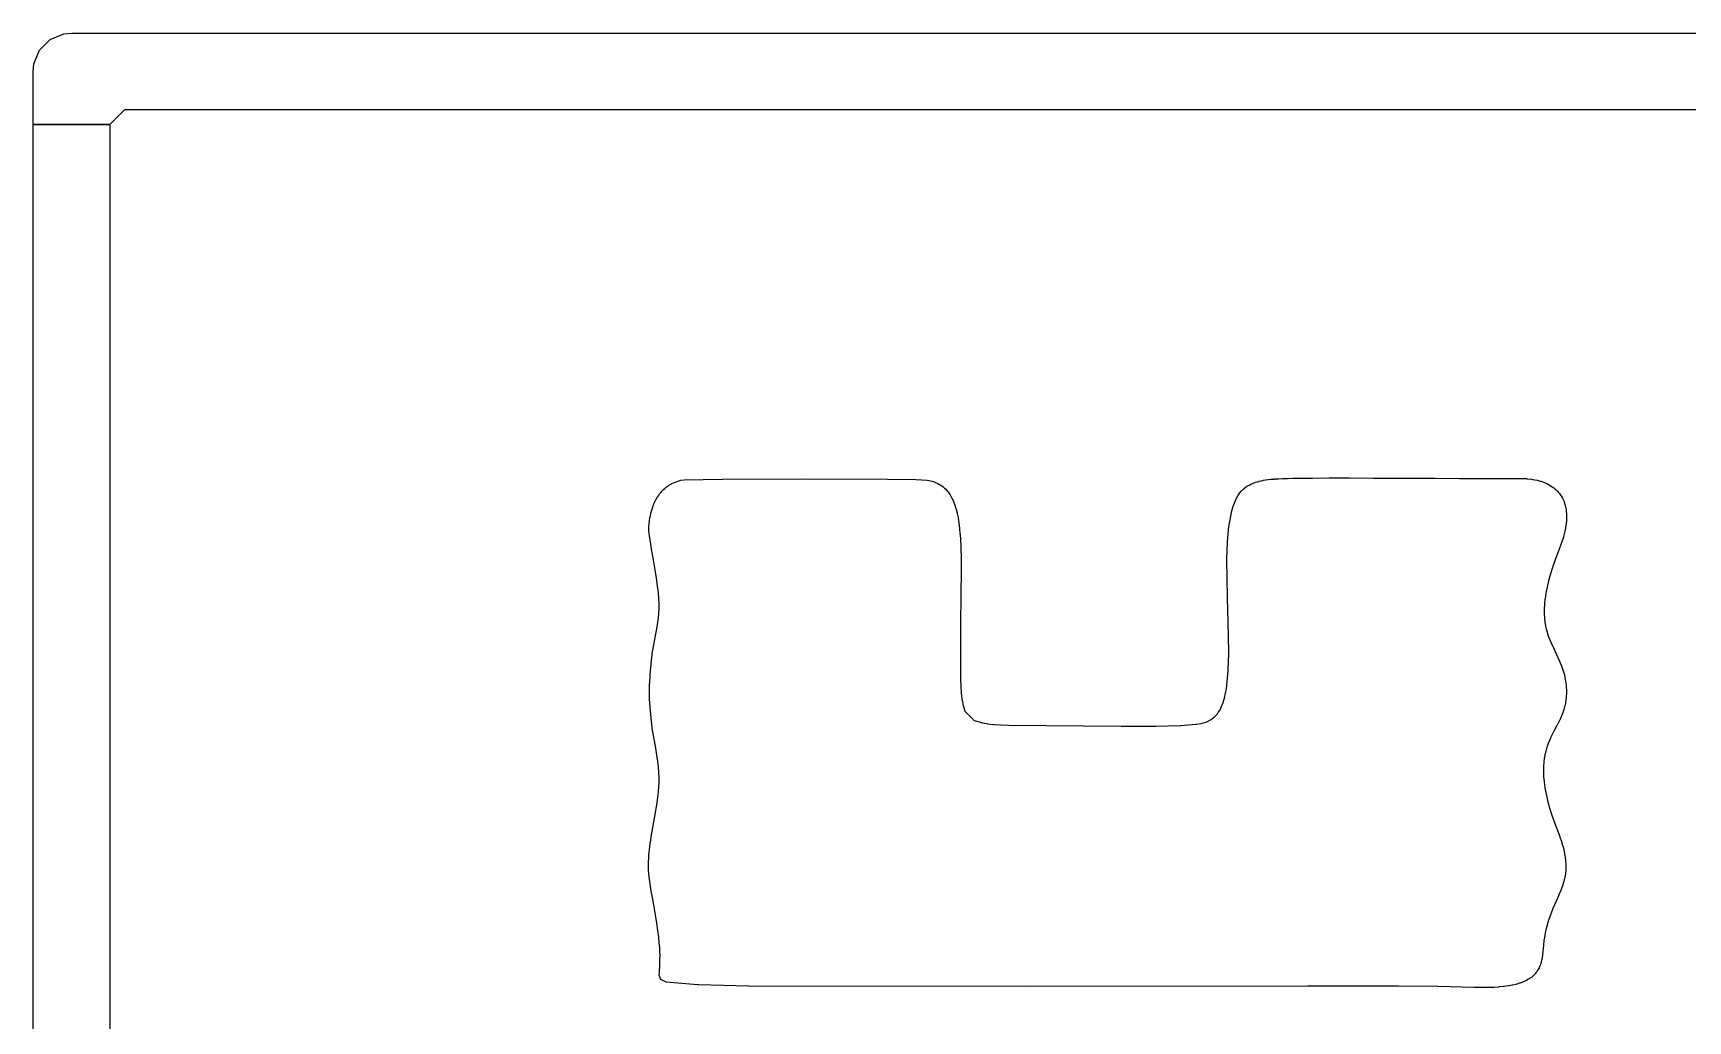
# Model space of a CAD drawing. Header units: millimetres. Extents: x 73.6 to 173.5, y -158 to -94.8.
# Drawn here: x 144.481 to 148.454, y -137.674 to -135.303 of the extents above; entities that cross this region are included whole.
import ezdxf

# ---------------------------------------------------------------- set-up
doc = ezdxf.new("R2010")
doc.units = ezdxf.units.MM
doc.layers.add('F.Mask', color=201, linetype='CONTINUOUS', true_color=0xd864ff)

msp = doc.modelspace()

# ---------------------------------------------------------------- linework, layer by layer
at = {"layer": 'F.Mask', "linetype": 'CONTINUOUS'}
for p, q in [((144.522114, -135.318521), (144.555279, -135.304784)), ((144.555279, -135.304784), (144.573228, -135.303016)), ((144.573228, -135.303016), (172.907744, -135.303016)), ((144.482993, -135.37707), (144.49673, -135.343905)), ((144.49673, -135.343905), (144.522114, -135.318521)), ((144.481225, -135.395019), (144.482993, -135.37707)), ((144.481225, -135.397967), (144.481225, -135.395019)), ((144.481225, -135.522169), (144.481225, -135.397967)), ((144.700378, -135.487022), (144.665231, -135.522169)), ((172.780772, -135.487022), (144.700378, -135.487022)), ((144.481225, -140.962621), (144.481225, -135.522169)), ((144.481225, -135.522169), (144.665231, -135.522169)), ((144.665231, -135.522169), (144.481225, -135.522169)), ((144.665231, -135.522169), (144.665231, -140.915271)), ((146.002292, -136.392446), (146.004315, -136.390942)), ((146.004315, -136.390942), (146.007339, -136.38886)), ((146.007339, -136.38886), (146.009529, -136.387469)), ((146.009529, -136.387469), (146.012776, -136.385571)), ((146.012776, -136.385571), (146.015118, -136.384318)), ((146.015118, -136.384318), (146.018639, -136.382603)), ((146.018639, -136.382603), (146.021034, -136.381545)), ((146.021034, -136.381545), (146.024904, -136.380004)), ((146.024904, -136.380004), (146.027365, -136.379129)), ((146.027365, -136.379129), (146.031548, -136.377816)), ((146.031548, -136.377816), (146.034075, -136.377125)), ((146.034075, -136.377125), (146.036641, -136.376525)), ((146.036641, -136.376525), (146.043969, -136.375612)), ((146.043969, -136.375612), (146.135902, -136.373979)), ((146.135902, -136.373979), (146.136415, -136.373974)), ((146.136415, -136.373974), (146.333807, -136.373305)), ((146.333807, -136.373305), (146.333841, -136.373305)), ((146.333841, -136.373305), (146.532452, -136.374005)), ((146.532452, -136.374005), (146.532718, -136.374008)), ((146.532718, -136.374008), (146.600325, -136.374979)), ((146.600325, -136.374979), (146.601463, -136.375014)), ((146.601463, -136.375014), (146.6281, -136.376295)), ((146.6281, -136.376295), (146.635828, -136.377546)), ((146.635828, -136.377546), (146.639664, -136.378618)), ((146.639664, -136.378618), (146.643, -136.379736)), ((146.643, -136.379736), (146.647959, -136.38168)), ((146.647959, -136.38168), (146.651379, -136.383237)), ((146.651379, -136.383237), (146.655647, -136.385464)), ((146.655647, -136.385464), (146.659075, -136.38751)), ((146.659075, -136.38751), (146.662801, -136.390033)), ((146.662801, -136.390033), (146.666, -136.392482)), ((147.389251, -136.39518), (147.395381, -136.390787)), ((147.395381, -136.390787), (147.400579, -136.387854)), ((147.400579, -136.387854), (147.404563, -136.38593)), ((147.404563, -136.38593), (147.410745, -136.383414)), ((147.410745, -136.383414), (147.411797, -136.383004)), ((147.411797, -136.383004), (147.414915, -136.381844)), ((147.414915, -136.381844), (147.416081, -136.381433)), ((147.416081, -136.381433), (147.419164, -136.380407)), ((147.419164, -136.380407), (147.420502, -136.379992)), ((147.420502, -136.379992), (147.423815, -136.379043)), ((147.423815, -136.379043), (147.425013, -136.378724)), ((147.425013, -136.378724), (147.428574, -136.377847)), ((147.428574, -136.377847), (147.429938, -136.377541)), ((147.429938, -136.377541), (147.433921, -136.376735)), ((147.433921, -136.376735), (147.435226, -136.376495)), ((147.435226, -136.376495), (147.439759, -136.375749)), ((147.439759, -136.375749), (147.440947, -136.375573)), ((147.440947, -136.375573), (147.446319, -136.374864)), ((147.446319, -136.374864), (147.447258, -136.374753)), ((147.447258, -136.374753), (147.453657, -136.374091)), ((147.453657, -136.374091), (147.454425, -136.374021)), ((147.454425, -136.374021), (147.461721, -136.373443)), ((147.461721, -136.373443), (147.462409, -136.373394)), ((147.462409, -136.373394), (147.470774, -136.372879)), ((147.470774, -136.372879), (147.471428, -136.372843)), ((147.471428, -136.372843), (147.480929, -136.372394)), ((147.480929, -136.372394), (147.481567, -136.372369)), ((147.481567, -136.372369), (147.492346, -136.372002)), ((147.492346, -136.372002), (147.492347, -136.372003)), ((147.492347, -136.372003), (147.492857, -136.371987)), ((147.492857, -136.371987), (147.505279, -136.371675)), ((147.505279, -136.371675), (147.505456, -136.371671)), ((147.505456, -136.371671), (147.519419, -136.371416)), ((147.519419, -136.371416), (147.519664, -136.371412)), ((147.519664, -136.371412), (147.55255, -136.371078)), ((147.55255, -136.371078), (147.552805, -136.371076)), ((147.552805, -136.371076), (147.593125, -136.370966)), ((147.593125, -136.370966), (147.593145, -136.370966)), ((147.593145, -136.370966), (147.641729, -136.37102)), ((147.641729, -136.37102), (147.641729, -136.371021)), ((147.641729, -136.371021), (147.699427, -136.371185)), ((147.699427, -136.371185), (147.699427, -136.371186)), ((147.699427, -136.371186), (147.785956, -136.37152)), ((147.785956, -136.37152), (147.785956, -136.371566)), ((147.785956, -136.371566), (147.846238, -136.371754)), ((147.846238, -136.371754), (147.905931, -136.371985)), ((147.905931, -136.371985), (147.905931, -136.37194)), ((147.905931, -136.37194), (148.038897, -136.372355)), ((148.038897, -136.372355), (148.040355, -136.372324)), ((148.040355, -136.372324), (148.047111, -136.372016)), ((148.047111, -136.372016), (148.048676, -136.37198)), ((148.048676, -136.37198), (148.055726, -136.371972)), ((148.055726, -136.371972), (148.057521, -136.372016)), ((148.057521, -136.372016), (148.066334, -136.372461)), ((148.066334, -136.372461), (148.068631, -136.372652)), ((148.068631, -136.372652), (148.078485, -136.373792)), ((148.078485, -136.373792), (148.081345, -136.374242)), ((148.081345, -136.374242), (148.092017, -136.376372)), ((148.092017, -136.376372), (148.094524, -136.376969)), ((148.094524, -136.376969), (148.099314, -136.378298)), ((148.099314, -136.378298), (148.101144, -136.378861)), ((148.101144, -136.378861), (148.106026, -136.380512)), ((148.106026, -136.380512), (148.108239, -136.381343)), ((148.108239, -136.381343), (148.112895, -136.383269)), ((148.112895, -136.383269), (148.115112, -136.38428)), ((148.115112, -136.38428), (148.119512, -136.386474)), ((148.119512, -136.386474), (148.122, -136.387844)), ((148.122, -136.387844), (148.126017, -136.390274)), ((148.126017, -136.390274), (148.128575, -136.391979)), ((145.972534, -136.431563), (145.974151, -136.428087)), ((145.974151, -136.428087), (145.974823, -136.42672)), ((145.974823, -136.42672), (145.976603, -136.423276)), ((145.976603, -136.423276), (145.977452, -136.421728)), ((145.977452, -136.421728), (145.979331, -136.418494)), ((145.979331, -136.418494), (145.980324, -136.416885)), ((145.980324, -136.416885), (145.982378, -136.413744)), ((145.982378, -136.413744), (145.983493, -136.41214)), ((145.983493, -136.41214), (145.985694, -136.409153)), ((145.985694, -136.409153), (145.987013, -136.407474)), ((145.987013, -136.407474), (145.989338, -136.404691)), ((145.989338, -136.404691), (145.990803, -136.403044)), ((145.990803, -136.403044), (145.993335, -136.400373)), ((145.993335, -136.400373), (145.994934, -136.398791)), ((145.994934, -136.398791), (145.997572, -136.396345)), ((145.997572, -136.396345), (145.999477, -136.394701)), ((145.999477, -136.394701), (146.002292, -136.392446)), ((146.666, -136.392482), (146.669397, -136.395409)), ((146.669397, -136.395409), (146.672266, -136.398182)), ((146.672266, -136.398182), (146.675409, -136.401586)), ((146.675409, -136.401586), (146.677822, -136.4045)), ((146.677822, -136.4045), (146.680843, -136.408576)), ((146.680843, -136.408576), (146.682779, -136.411483)), ((146.682779, -136.411483), (146.685688, -136.416364)), ((146.685688, -136.416364), (146.687172, -136.419129)), ((146.687172, -136.419129), (146.689949, -136.42491)), ((146.689949, -136.42491), (146.691028, -136.427402)), ((146.691028, -136.427402), (146.693652, -136.434169)), ((147.363657, -136.435207), (147.367706, -136.425072)), ((147.367706, -136.425072), (147.369499, -136.421269)), ((147.369499, -136.421269), (147.373776, -136.413455)), ((147.373776, -136.413455), (147.376673, -136.409003)), ((147.376673, -136.409003), (147.38087, -136.403511)), ((147.38087, -136.403511), (147.385329, -136.398692)), ((147.385329, -136.398692), (147.389251, -136.39518)), ((148.128575, -136.391979), (148.132212, -136.39464)), ((148.132212, -136.39464), (148.134892, -136.39681)), ((148.134892, -136.39681), (148.138133, -136.39971)), ((148.138133, -136.39971), (148.140725, -136.402286)), ((148.140725, -136.402286), (148.143639, -136.405498)), ((148.143639, -136.405498), (148.146048, -136.408463)), ((148.146048, -136.408463), (148.148608, -136.411991)), ((148.148608, -136.411991), (148.150787, -136.415393)), ((148.150787, -136.415393), (148.153057, -136.41943)), ((148.153057, -136.41943), (148.154805, -136.423001)), ((148.154805, -136.423001), (148.156771, -136.427677)), ((148.156771, -136.427677), (148.158075, -136.431339)), ((145.961054, -136.472982), (145.962115, -136.466359)), ((145.962115, -136.466359), (145.962457, -136.46453)), ((145.962457, -136.46453), (145.963956, -136.4575)), ((145.963956, -136.4575), (145.964427, -136.455567)), ((145.964427, -136.455567), (145.966454, -136.448172)), ((145.966454, -136.448172), (145.967156, -136.445911)), ((145.967156, -136.445911), (145.969827, -136.438215)), ((145.969827, -136.438215), (145.970494, -136.436449)), ((145.970494, -136.436449), (145.971885, -136.433052)), ((145.971885, -136.433052), (145.972534, -136.431563)), ((146.693652, -136.434169), (146.694432, -136.436403)), ((146.694432, -136.436403), (146.696835, -136.444111)), ((146.696835, -136.444111), (146.697389, -136.446085)), ((146.697389, -136.446085), (146.699564, -136.454787)), ((146.699564, -136.454787), (146.699954, -136.456532)), ((146.699954, -136.456532), (146.701869, -136.46621)), ((146.701869, -136.46621), (146.702128, -136.467683)), ((146.702128, -136.467683), (146.703779, -136.478339)), ((147.35261, -136.484366), (147.35826, -136.453684)), ((147.35826, -136.453684), (147.359098, -136.450166)), ((147.359098, -136.450166), (147.36258, -136.438321)), ((147.36258, -136.438321), (147.363657, -136.435207)), ((148.158075, -136.431339), (148.159681, -136.436792)), ((148.159681, -136.436792), (148.160552, -136.440475)), ((148.160552, -136.440475), (148.161701, -136.446857)), ((148.161701, -136.446857), (148.162147, -136.450325)), ((148.162147, -136.450325), (148.16273, -136.457815)), ((148.162709, -136.469672), (148.162543, -136.472622)), ((148.162832, -136.461025), (148.162709, -136.469672)), ((148.16273, -136.457815), (148.162832, -136.461025)), ((145.959368, -136.491706), (145.959546, -136.487695)), ((145.959708, -136.498344), (145.959368, -136.491706)), ((145.959546, -136.487695), (145.959633, -136.486331)), ((145.959633, -136.486331), (145.960025, -136.481543)), ((145.965945, -136.540606), (145.959708, -136.498344)), ((145.960025, -136.481543), (145.960154, -136.480263)), ((145.960154, -136.480263), (145.960859, -136.474374)), ((145.960859, -136.474374), (145.961054, -136.472982)), ((146.703779, -136.478339), (146.703954, -136.479616)), ((146.703954, -136.479616), (146.705342, -136.491254)), ((146.705342, -136.491254), (146.705441, -136.492206)), ((146.705441, -136.492206), (146.706576, -136.504725)), ((146.706576, -136.504725), (146.706664, -136.505926)), ((146.706664, -136.505926), (146.708239, -136.534137)), ((147.348942, -136.523586), (147.352169, -136.487595)), ((147.352169, -136.487595), (147.35261, -136.484366)), ((148.158758, -136.498615), (148.155688, -136.51108)), ((148.159252, -136.496274), (148.158758, -136.498615)), ((148.161208, -136.485119), (148.159252, -136.496274)), ((148.161565, -136.48251), (148.161208, -136.485119)), ((148.162543, -136.472622), (148.161565, -136.48251)), ((145.966123, -136.541693), (145.965945, -136.540606)), ((145.970836, -136.567835), (145.966123, -136.541693)), ((146.708239, -136.534137), (146.708286, -136.535307)), ((146.708286, -136.535307), (146.709033, -136.566895)), ((147.347583, -136.565953), (147.348819, -136.525632)), ((147.348819, -136.525632), (147.348942, -136.523586)), ((148.1443, -136.544658), (148.136605, -136.564704)), ((148.144403, -136.544386), (148.1443, -136.544658)), ((148.150239, -136.528656), (148.144403, -136.544386)), ((148.150843, -136.526882), (148.150239, -136.528656)), ((148.155132, -136.513078), (148.150843, -136.526882)), ((148.155688, -136.51108), (148.155132, -136.513078)), ((145.974843, -136.591201), (145.970836, -136.567835)), ((146.709033, -136.566895), (146.709044, -136.567699)), ((146.709044, -136.567699), (146.709154, -136.603)), ((147.347572, -136.56752), (147.347583, -136.565953)), ((147.34896, -136.656919), (147.347572, -136.56752)), ((148.129967, -136.583555), (148.12434, -136.601234)), ((148.136605, -136.564704), (148.129967, -136.583555)), ((145.978084, -136.611764), (145.974843, -136.591201)), ((145.980609, -136.62981), (145.978084, -136.611764)), ((146.709153, -136.603439), (146.708844, -136.642174)), ((146.709154, -136.603), (146.709153, -136.603439)), ((148.119692, -136.617774), (148.115959, -136.633232)), ((148.12434, -136.601234), (148.119692, -136.617774)), ((145.982458, -136.645742), (145.980609, -136.62981)), ((145.983665, -136.659965), (145.982458, -136.645742)), ((145.984275, -136.672737), (145.983665, -136.659965)), ((146.708841, -136.642423), (146.707787, -136.730999)), ((146.708844, -136.642174), (146.708841, -136.642423)), ((147.348968, -136.657266), (147.34896, -136.656919)), ((147.351582, -136.748817), (147.348968, -136.657266)), ((148.110908, -136.661952), (148.109723, -136.673093)), ((148.111091, -136.660552), (148.110908, -136.661952)), ((148.113072, -136.647709), (148.111091, -136.660552)), ((148.115959, -136.633232), (148.113072, -136.647709)), ((145.981482, -136.717227), (145.982896, -136.706376)), ((145.982896, -136.706376), (145.983787, -136.696233)), ((145.983787, -136.696233), (145.983875, -136.694893)), ((145.983875, -136.694893), (145.984291, -136.685213)), ((145.984318, -136.683809), (145.984275, -136.672737)), ((145.984291, -136.685213), (145.984318, -136.683809)), ((148.109002, -136.686474), (148.108991, -136.695936)), ((148.108991, -136.695936), (148.109033, -136.697564)), ((148.109046, -136.684891), (148.109002, -136.686474)), ((148.109033, -136.697564), (148.109497, -136.706279)), ((148.109598, -136.67465), (148.109046, -136.684891)), ((148.109497, -136.706279), (148.109636, -136.70798)), ((148.109723, -136.673093), (148.109598, -136.67465)), ((148.109636, -136.70798), (148.110526, -136.716035)), ((145.968971, -136.784465), (145.979638, -136.728594)), ((145.979638, -136.728594), (145.981482, -136.717227)), ((146.707787, -136.730999), (146.707476, -136.78087)), ((148.110526, -136.716035), (148.11076, -136.717715)), ((148.11076, -136.717715), (148.112027, -136.725251)), ((148.112027, -136.725251), (148.112344, -136.726866)), ((148.112344, -136.726866), (148.113867, -136.733629)), ((148.113867, -136.733629), (148.114447, -136.735818)), ((148.114447, -136.735818), (148.118733, -136.749823)), ((145.965383, -136.817661), (145.968539, -136.7874)), ((145.968539, -136.7874), (145.968971, -136.784465)), ((146.707476, -136.78087), (146.707611, -136.834182)), ((147.351816, -136.792377), (147.351582, -136.748817)), ((148.118733, -136.749823), (148.119573, -136.752207)), ((148.119573, -136.752207), (148.124856, -136.765387)), ((148.124856, -136.765387), (148.125495, -136.766865)), ((148.125495, -136.766865), (148.13192, -136.780698)), ((148.13192, -136.780698), (148.145308, -136.808777)), ((145.963015, -136.842594), (145.965353, -136.817956)), ((145.965353, -136.817956), (145.965383, -136.817661)), ((147.350568, -136.83206), (147.351816, -136.792377)), ((148.145308, -136.808777), (148.146195, -136.810801)), ((148.146195, -136.810801), (148.151501, -136.824033)), ((148.151501, -136.824033), (148.152484, -136.826822)), ((148.152484, -136.826822), (148.156826, -136.841039)), ((145.961184, -136.872634), (145.961515, -136.864195)), ((145.961515, -136.864195), (145.961575, -136.863102)), ((145.961575, -136.863102), (145.962947, -136.843419)), ((145.962947, -136.843419), (145.963015, -136.842594)), ((146.707611, -136.834182), (146.707881, -136.853769)), ((146.707881, -136.853769), (146.708501, -136.871374)), ((147.347221, -136.868519), (147.350453, -136.833907)), ((147.350453, -136.833907), (147.350568, -136.83206)), ((148.156826, -136.841039), (148.157499, -136.843588)), ((148.157499, -136.843588), (148.159044, -136.850488)), ((148.159044, -136.850488), (148.159421, -136.852432)), ((148.159421, -136.852432), (148.160683, -136.860066)), ((148.160683, -136.860066), (148.160955, -136.862061)), ((148.160955, -136.862061), (148.16183, -136.870213)), ((145.961022, -136.882751), (145.961025, -136.881707)), ((145.961125, -136.890914), (145.961022, -136.882751)), ((145.961025, -136.881707), (145.961161, -136.873449)), ((145.961143, -136.891673), (145.961125, -136.890914)), ((145.961449, -136.900158), (145.961143, -136.891673)), ((145.961161, -136.873449), (145.961184, -136.872634)), ((145.96151, -136.901346), (145.961449, -136.900158)), ((145.962841, -136.921092), (145.96151, -136.901346)), ((146.708501, -136.871374), (146.70952, -136.886321)), ((146.70952, -136.886321), (146.709663, -136.887843)), ((146.709663, -136.887843), (146.711135, -136.900158)), ((146.711135, -136.900158), (146.711368, -136.901741)), ((146.711368, -136.901741), (146.712314, -136.907179)), ((146.712314, -136.907179), (146.713438, -136.912285)), ((147.337363, -136.912466), (147.340707, -136.901882)), ((147.340707, -136.901882), (147.341347, -136.899526)), ((147.341347, -136.899526), (147.344264, -136.88676)), ((147.344264, -136.88676), (147.344628, -136.884894)), ((147.344628, -136.884894), (147.346962, -136.870547)), ((147.346962, -136.870547), (147.347221, -136.868519)), ((148.161385, -136.902922), (148.16038, -136.909754)), ((148.161645, -136.900629), (148.161385, -136.902922)), ((148.16223, -136.893329), (148.161645, -136.900629)), ((148.16183, -136.870213), (148.161987, -136.872222)), ((148.161987, -136.872222), (148.162405, -136.880915)), ((148.16234, -136.890979), (148.16223, -136.893329)), ((148.162443, -136.883044), (148.16234, -136.890979)), ((148.162405, -136.880915), (148.162443, -136.883044)), ((145.962911, -136.921953), (145.962841, -136.921092)), ((145.965174, -136.946541), (145.962911, -136.921953)), ((145.965225, -136.947074), (145.965174, -136.946541)), ((145.968355, -136.977675), (145.965225, -136.947074)), ((146.713438, -136.912285), (146.713782, -136.913683)), ((146.713782, -136.913683), (146.718397, -136.930708)), ((146.718397, -136.930708), (146.740798, -136.953243)), ((147.309404, -136.950933), (147.317518, -136.944189)), ((147.317518, -136.944189), (147.320929, -136.940862)), ((147.320929, -136.940862), (147.324403, -136.936889)), ((147.324403, -136.936889), (147.327441, -136.932749)), ((147.327441, -136.932749), (147.330821, -136.927205)), ((147.330821, -136.927205), (147.332717, -136.923553)), ((147.332717, -136.923553), (147.336265, -136.9154)), ((147.336265, -136.9154), (147.337363, -136.912466)), ((148.149991, -136.943991), (148.147279, -136.950093)), ((148.150515, -136.942751), (148.149991, -136.943991)), ((148.15299, -136.936552), (148.150515, -136.942751)), ((148.153602, -136.934904), (148.15299, -136.936552)), ((148.155695, -136.928802), (148.153602, -136.934904)), ((148.156298, -136.926863), (148.155695, -136.928802)), ((148.158061, -136.920574), (148.156298, -136.926863)), ((148.158568, -136.918525), (148.158061, -136.920574)), ((148.159966, -136.912041), (148.158568, -136.918525)), ((148.16038, -136.909754), (148.159966, -136.912041)), ((145.968734, -136.980346), (145.968355, -136.977675)), ((145.975923, -137.019969), (145.968734, -136.980346)), ((146.740798, -136.953243), (146.758338, -136.95811)), ((146.758338, -136.95811), (146.75979, -136.958474)), ((146.75979, -136.958474), (146.76454, -136.95954)), ((146.76454, -136.95954), (146.765859, -136.959805)), ((146.765859, -136.959805), (146.770973, -136.960714)), ((146.770973, -136.960714), (146.772628, -136.960961)), ((146.772628, -136.960961), (146.785843, -136.962557)), ((146.785843, -136.962557), (146.787494, -136.96271)), ((146.787494, -136.96271), (146.803652, -136.96376)), ((146.803652, -136.96376), (146.823032, -136.964269)), ((146.823032, -136.964269), (147.093296, -136.966728)), ((147.093296, -136.966728), (147.177901, -136.966484)), ((147.177901, -136.966484), (147.235377, -136.964985)), ((147.235377, -136.964985), (147.236998, -136.964899)), ((147.236998, -136.964899), (147.272631, -136.962037)), ((147.272631, -136.962037), (147.275104, -136.961734)), ((147.275104, -136.961734), (147.28524, -136.960065)), ((147.28524, -136.960065), (147.28792, -136.959497)), ((147.28792, -136.959497), (147.297639, -136.956969)), ((147.297639, -136.956969), (147.309404, -136.950933)), ((148.132559, -136.979087), (148.125369, -136.993482)), ((148.139723, -136.965375), (148.132559, -136.979087)), ((148.140073, -136.964688), (148.139723, -136.965375)), ((148.146666, -136.951395), (148.140073, -136.964688)), ((148.147279, -136.950093), (148.146666, -136.951395)), ((145.978715, -137.036797), (145.975923, -137.019969)), ((148.113203, -137.025769), (148.111386, -137.033054)), ((148.113621, -137.024263), (148.113203, -137.025769)), ((148.115744, -137.017316), (148.113621, -137.024263)), ((148.116217, -137.015897), (148.115744, -137.017316)), ((148.118866, -137.00856), (148.116217, -137.015897)), ((148.122012, -137.000892), (148.118866, -137.00856)), ((148.125369, -136.993482), (148.122012, -137.000892)), ((145.980936, -137.051912), (145.978715, -137.036797)), ((145.982595, -137.065565), (145.980936, -137.051912)), ((145.983693, -137.078055), (145.982595, -137.065565)), ((148.107331, -137.06473), (148.107183, -137.074459)), ((148.107403, -137.063056), (148.107331, -137.06473)), ((148.108039, -137.054113), (148.107403, -137.063056)), ((148.108212, -137.052385), (148.108039, -137.054113)), ((148.10928, -137.044149), (148.108212, -137.052385)), ((148.10956, -137.042399), (148.10928, -137.044149)), ((148.111023, -137.034709), (148.10956, -137.042399)), ((148.111386, -137.033054), (148.111023, -137.034709)), ((145.984253, -137.089848), (145.983693, -137.078055)), ((145.983822, -137.112642), (145.98427, -137.101926)), ((145.984296, -137.100551), (145.984253, -137.089848)), ((145.98427, -137.101926), (145.984296, -137.100551)), ((148.107183, -137.074459), (148.107205, -137.076134)), ((148.107205, -137.076134), (148.107634, -137.086687)), ((148.107634, -137.086687), (148.107738, -137.088237)), ((148.107738, -137.088237), (148.108807, -137.099766)), ((148.108807, -137.099766), (148.108978, -137.101223)), ((148.108978, -137.101223), (148.110768, -137.113796)), ((145.979394, -137.150666), (145.981366, -137.137)), ((145.981366, -137.137), (145.982836, -137.124473)), ((145.982836, -137.124473), (145.983822, -137.112642)), ((148.110768, -137.113796), (148.110994, -137.115157)), ((148.110994, -137.115157), (148.1137, -137.12943)), ((148.1137, -137.12943), (148.117426, -137.145416)), ((148.117426, -137.145416), (148.12212, -137.162548)), ((145.96678, -137.22355), (145.974012, -137.182754)), ((145.974012, -137.182754), (145.979394, -137.150666)), ((148.12212, -137.162548), (148.127845, -137.180818)), ((148.127845, -137.180818), (148.134632, -137.200308)), ((145.965294, -137.232209), (145.966775, -137.223579)), ((145.966774, -137.223578), (145.96678, -137.22355)), ((145.966775, -137.223579), (145.966774, -137.223578)), ((148.134632, -137.200308), (148.142601, -137.221181)), ((148.142601, -137.221181), (148.142601, -137.22118)), ((148.142601, -137.22118), (148.142604, -137.221187)), ((148.142604, -137.221187), (148.142604, -137.221188)), ((148.142604, -137.221188), (148.146672, -137.231899)), ((145.960258, -137.269619), (145.960906, -137.263414)), ((145.960906, -137.263414), (145.960976, -137.262798)), ((145.960976, -137.262798), (145.961745, -137.256363)), ((145.961745, -137.256363), (145.961811, -137.255843)), ((145.961811, -137.255843), (145.962744, -137.248815)), ((145.962744, -137.248815), (145.962843, -137.24812)), ((145.962843, -137.24812), (145.963928, -137.240784)), ((145.963928, -137.240784), (145.963983, -137.240426)), ((145.963983, -137.240426), (145.965272, -137.232344)), ((145.965271, -137.232343), (145.965294, -137.232209)), ((145.965272, -137.232344), (145.965271, -137.232343)), ((148.146672, -137.231899), (148.147058, -137.23297)), ((148.147058, -137.23297), (148.150363, -137.242636)), ((148.150363, -137.242636), (148.150731, -137.243779)), ((148.150731, -137.243779), (148.153441, -137.25274)), ((148.153441, -137.25274), (148.153824, -137.254104)), ((148.153824, -137.254104), (148.15598, -137.262417)), ((148.15598, -137.262417), (148.156331, -137.263904)), ((148.156331, -137.263904), (148.157973, -137.271625)), ((145.95854, -137.302883), (145.958651, -137.294204)), ((145.95855, -137.304271), (145.95854, -137.302883)), ((145.95875, -137.31199), (145.95855, -137.304271)), ((145.958651, -137.294204), (145.958693, -137.29287)), ((145.958693, -137.29287), (145.959178, -137.282837)), ((145.959178, -137.282837), (145.959232, -137.281955)), ((145.959232, -137.281955), (145.959634, -137.276528)), ((145.959634, -137.276528), (145.95968, -137.275975)), ((145.95968, -137.275975), (145.960196, -137.270252)), ((145.960196, -137.270252), (145.960258, -137.269619)), ((148.157973, -137.271625), (148.158272, -137.273207)), ((148.158272, -137.273207), (148.159467, -137.280405)), ((148.159467, -137.280405), (148.159711, -137.282148)), ((148.159711, -137.282148), (148.16048, -137.288845)), ((148.16048, -137.288845), (148.16064, -137.290648)), ((148.16064, -137.290648), (148.161032, -137.296937)), ((148.161032, -137.296937), (148.161096, -137.298752)), ((148.161096, -137.298752), (148.161149, -137.304692)), ((148.161149, -137.304692), (148.161116, -137.306549)), ((145.958806, -137.313242), (145.95875, -137.31199)), ((145.959202, -137.319463), (145.958806, -137.313242)), ((145.959487, -137.322215), (145.959202, -137.319463)), ((145.96614, -137.368378), (145.959487, -137.322215)), ((148.15562, -137.34175), (148.152192, -137.352429)), ((148.156215, -137.339677), (148.15562, -137.34175)), ((148.15744, -137.334848), (148.156215, -137.339677)), ((148.157798, -137.333288), (148.15744, -137.334848)), ((148.158851, -137.328175), (148.157798, -137.333288)), ((148.159172, -137.326388), (148.158851, -137.328175)), ((148.159963, -137.321205), (148.159172, -137.326388)), ((148.160187, -137.31943), (148.159963, -137.321205)), ((148.160725, -137.314055), (148.160187, -137.31943)), ((148.16086, -137.312183), (148.160725, -137.314055)), ((148.161116, -137.306549), (148.16086, -137.312183)), ((145.96635, -137.36966), (145.96614, -137.368378)), ((145.971165, -137.395809), (145.96635, -137.36966)), ((148.141589, -137.378399), (148.130098, -137.404482)), ((148.14164, -137.378281), (148.141589, -137.378399)), ((148.146753, -137.366478), (148.14164, -137.378281)), ((148.147241, -137.365295), (148.146753, -137.366478)), ((148.151475, -137.35445), (148.147241, -137.365295)), ((148.152192, -137.352429), (148.151475, -137.35445)), ((145.975255, -137.419312), (145.971165, -137.395809)), ((145.978561, -137.439779), (145.975255, -137.419312)), ((148.124243, -137.419301), (148.119444, -137.433202)), ((148.124722, -137.418012), (148.124243, -137.419301)), ((148.130098, -137.404482), (148.124722, -137.418012)), ((145.981187, -137.457658), (145.978561, -137.439779)), ((145.983181, -137.473153), (145.981187, -137.457658)), ((148.112312, -137.45999), (148.110567, -137.46885)), ((148.114246, -137.451628), (148.112312, -137.45999)), ((148.114594, -137.450269), (148.114246, -137.451628)), ((148.118921, -137.434875), (148.114594, -137.450269)), ((148.119444, -137.433202), (148.118921, -137.434875)), ((145.984612, -137.486612), (145.983181, -137.473153)), ((145.985576, -137.498259), (145.984612, -137.486612)), ((145.986135, -137.508515), (145.985576, -137.498259)), ((148.10743, -137.492949), (148.105154, -137.514945)), ((148.108674, -137.481324), (148.10743, -137.492949)), ((148.11033, -137.470221), (148.108674, -137.481324)), ((148.110567, -137.46885), (148.11033, -137.470221)), ((145.98495, -137.556599), (145.985732, -137.54101)), ((145.985732, -137.54101), (145.986077, -137.533555)), ((145.986077, -137.533555), (145.986318, -137.525834)), ((145.986353, -137.517598), (145.986135, -137.508515)), ((145.986318, -137.525834), (145.986353, -137.517598)), ((148.098878, -137.541975), (148.097895, -137.544382)), ((148.09995, -137.539042), (148.098878, -137.541975)), ((148.100674, -137.536843), (148.09995, -137.539042)), ((148.101636, -137.533552), (148.100674, -137.536843)), ((148.102116, -137.531726), (148.101636, -137.533552)), ((148.102931, -137.528245), (148.102116, -137.531726)), ((148.103378, -137.52601), (148.102931, -137.528245)), ((148.104864, -137.517091), (148.103378, -137.52601)), ((148.105154, -137.514945), (148.104864, -137.517091)), ((145.984674, -137.564584), (145.984931, -137.557053)), ((145.988365, -137.574853), (145.984674, -137.564584)), ((145.984931, -137.557053), (145.98495, -137.556599)), ((146.001002, -137.581374), (145.988365, -137.574853)), ((146.076626, -137.587716), (146.001002, -137.581374)), ((148.057222, -137.581452), (148.051806, -137.583439)), ((148.05956, -137.580498), (148.057222, -137.581452)), ((148.064038, -137.578478), (148.05956, -137.580498)), ((148.066517, -137.577239), (148.064038, -137.578478)), ((148.070185, -137.575222), (148.066517, -137.577239)), ((148.072793, -137.573636), (148.070185, -137.575222)), ((148.075748, -137.571657), (148.072793, -137.573636)), ((148.078337, -137.569745), (148.075748, -137.571657)), ((148.080723, -137.567807), (148.078337, -137.569745)), ((148.083207, -137.565583), (148.080723, -137.567807)), ((148.085144, -137.563676), (148.083207, -137.565583)), ((148.08745, -137.561174), (148.085144, -137.563676)), ((148.08903, -137.559285), (148.08745, -137.561174)), ((148.091087, -137.556569), (148.08903, -137.559285)), ((148.092486, -137.554522), (148.091087, -137.556569)), ((148.094155, -137.551826), (148.092486, -137.554522)), ((148.095421, -137.549557), (148.094155, -137.551826)), ((148.096723, -137.546972), (148.095421, -137.549557)), ((148.097895, -137.544382), (148.096723, -137.546972)), ((146.07872, -137.587829), (146.076626, -137.587716)), ((146.198725, -137.590697), (146.07872, -137.587829)), ((146.199503, -137.590707), (146.198725, -137.590697)), ((146.871389, -137.591592), (146.199503, -137.590707)), ((146.871403, -137.591592), (146.871389, -137.591592)), ((147.540876, -137.590644), (146.871403, -137.591592)), ((147.759447, -137.590901), (147.540876, -137.590644)), ((147.853434, -137.591997), (147.759447, -137.590901)), ((147.942191, -137.594031), (147.853434, -137.591997)), ((147.942317, -137.594034), (147.942191, -137.594031)), ((147.942318, -137.594034), (147.942317, -137.594034)), ((147.957968, -137.594315), (147.942318, -137.594034)), ((147.958873, -137.594321), (147.957968, -137.594315)), ((147.972974, -137.594248), (147.958873, -137.594321)), ((147.97388, -137.59423), (147.972974, -137.594248)), ((147.986883, -137.593802), (147.97388, -137.59423)), ((147.987905, -137.593753), (147.986883, -137.593802)), ((147.999688, -137.593017), (147.987905, -137.593753)), ((148.00086, -137.592923), (147.999688, -137.593017)), ((148.011488, -137.591883), (148.00086, -137.592923)), ((148.012888, -137.591718), (148.011488, -137.591883)), ((148.022339, -137.590417), (148.012888, -137.591718)), ((148.023912, -137.590165), (148.022339, -137.590417)), ((148.032342, -137.588622), (148.023912, -137.590165)), ((148.034045, -137.588267), (148.032342, -137.588622)), ((148.041375, -137.586547), (148.034045, -137.588267)), ((148.043391, -137.586012), (148.041375, -137.586547)), ((148.049739, -137.584125), (148.043391, -137.586012)), ((148.051806, -137.583439), (148.049739, -137.584125))]:
    msp.add_line(p, q, dxfattribs=at)

doc.saveas('drawing.dxf')
